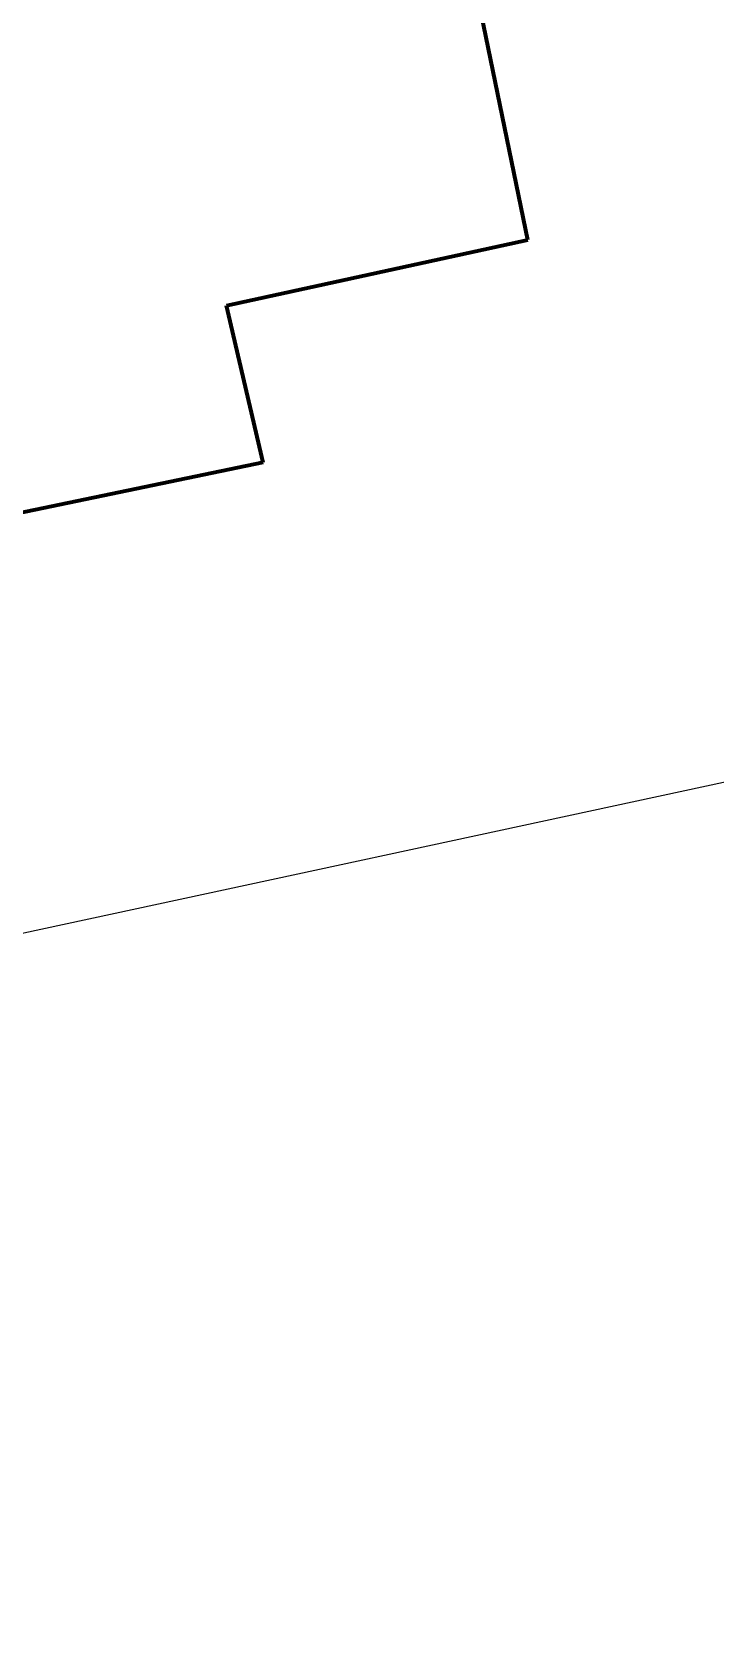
# Model space of a CAD drawing. Header units: metres. Extents: x -47 to 309, y -25 to 105.
# Drawn here: x 155.76 to 162.37, y 74.64 to 90.05 of the extents above; entities that cross this region are included whole.
import ezdxf

# ---------------------------------------------------------------- set-up
doc = ezdxf.new("R2010")
doc.units = ezdxf.units.M
doc.linetypes.add('AUSGEZOGEN', pattern=[0])
doc.layers.add('XR$1$STANDARD_1', color=7, linetype='AUSGEZOGEN', lineweight=25)

msp = doc.modelspace()

# ---------------------------------------------------------------- linework, layer by layer
at = {"layer": 'XR$1$STANDARD_1', "color": 7, "linetype": 'AUSGEZOGEN', "lineweight": 140, "transparency": 33554687}
for p, q in [((160.5558, 88.0337), (159.6405, 92.4727)), ((157.6398, 87.3984), (160.5558, 88.0337)), ((157.9966, 85.8816), (157.6398, 87.3984)), ((157.9966, 85.8816), (154.2526, 85.1028))]:
    msp.add_line(p, q, dxfattribs=at)
at = {"layer": 'XR$1$STANDARD_1', "color": 7, "linetype": 'AUSGEZOGEN', "lineweight": -3, "transparency": 33554687}
msp.add_line((177.048, 85.9257), (124.629, 74.64), dxfattribs=at)

doc.saveas('drawing.dxf')
